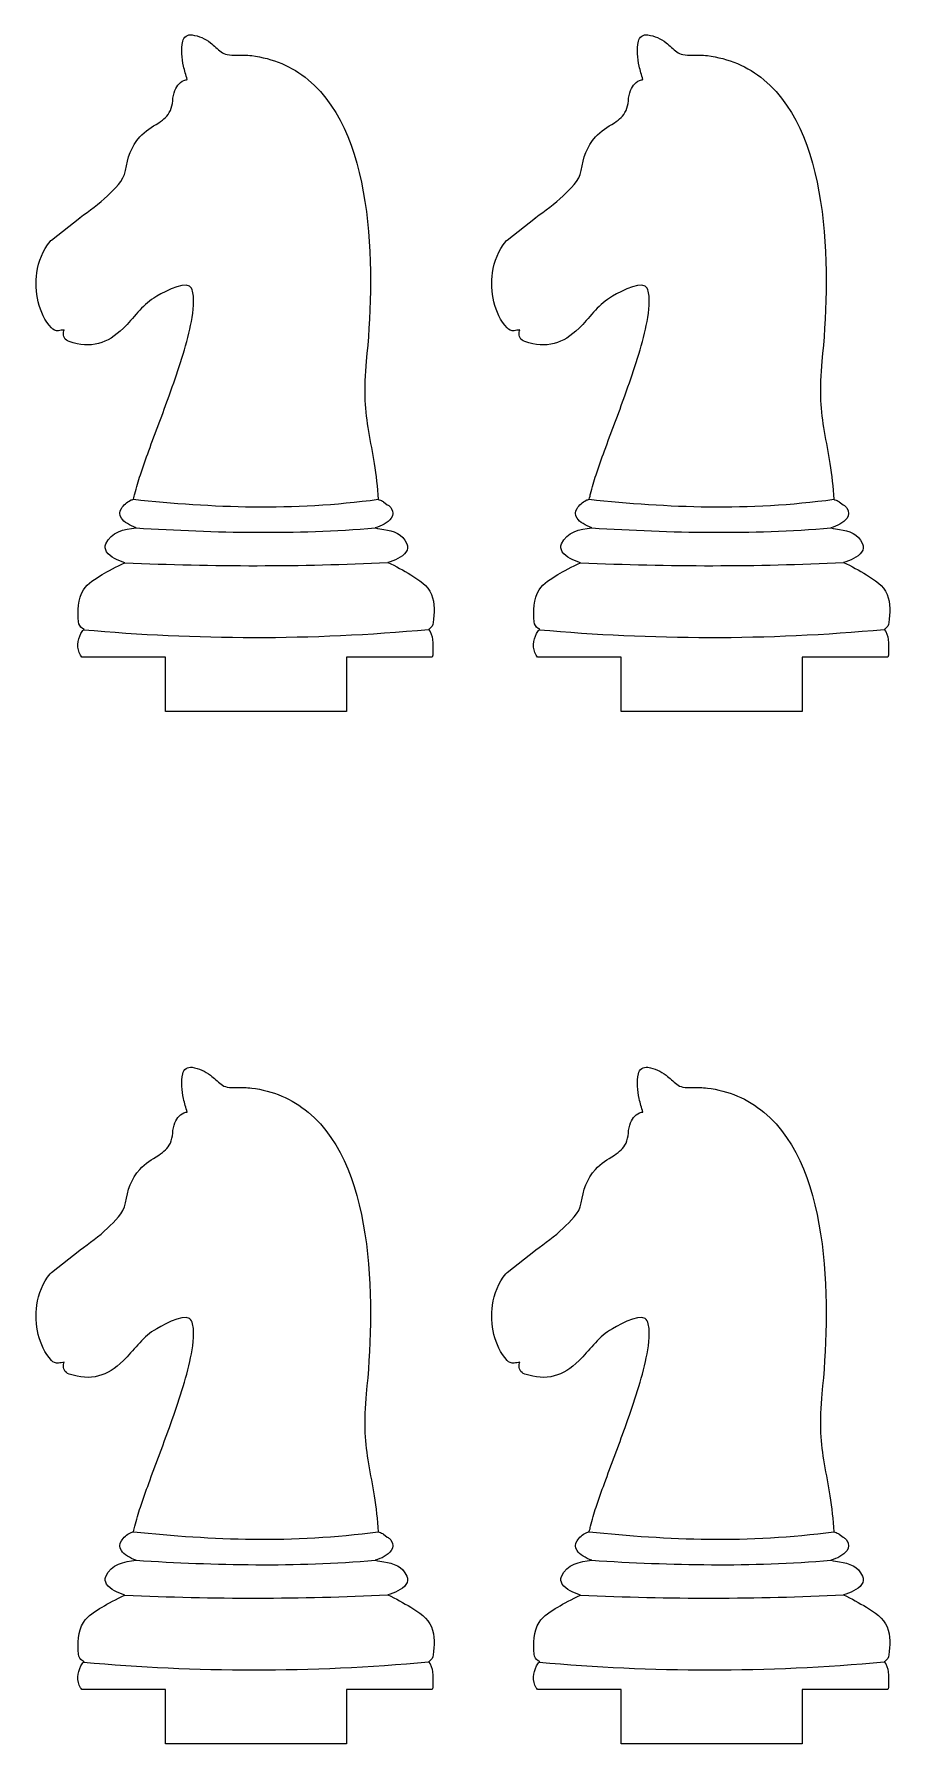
# Model space of a CAD drawing. Header units: millimetres. Extents: x 1411 to 2294, y -163 to 58.
# Drawn here: x 1521.2 to 1568.6, y -83.5 to 10.9 of the extents above; entities that cross this region are included whole.
import ezdxf

# ---------------------------------------------------------------- set-up
doc = ezdxf.new("R2010")
doc.units = ezdxf.units.MM
doc.header["$MEASUREMENT"] = 0
doc.layers.add('layer 1', color=7, linetype='Continuous')

msp = doc.modelspace()

# ---------------------------------------------------------------- linework, layer by layer
at = {"layer": 'layer 1', "color": 250, "lineweight": 9}
for points in [[(1543.226, -23.4816), (1543.2557, -23.4201), (1543.2715, -23.3512), (1543.2714, -23.2778), (1543.2714, -23.2778), (1543.2708, -23.0266), (1543.2756, -22.7572), (1543.2461, -22.5081), (1543.2461, -22.5081), (1543.2217, -22.3012), (1543.166, -22.1022), (1543.029, -21.9494), (1543.029, -21.9494), (1543.0458, -21.939), (1543.0625, -21.9286), (1543.0788, -21.9181), (1543.0788, -21.9181), (1543.202, -21.8389), (1543.2748, -21.719), (1543.288, -21.5731), (1543.288, -21.5731), (1543.3335, -21.0725), (1543.3935, -20.4995), (1543.1885, -20.0262), (1543.1885, -20.0262), (1542.972, -19.5263), (1542.4991, -19.2073), (1542.0469, -18.9389), (1542.0469, -18.9389), (1541.6468, -18.7014), (1541.2202, -18.4528), (1540.7749, -18.2568), (1540.7749, -18.2568), (1541.1388, -18.1461), (1541.564, -17.974), (1541.7799, -17.6825), (1541.7799, -17.6825), (1541.8819, -17.5446), (1541.8998, -17.3746), (1541.8287, -17.2184), (1541.8287, -17.2184), (1541.5772, -16.6666), (1541.1046, -16.5064), (1540.5495, -16.4278), (1540.5495, -16.4278), (1540.4381, -16.412), (1540.2265, -16.3913), (1540.08, -16.345), (1540.08, -16.345), (1540.409, -16.2382), (1540.7797, -16.0758), (1540.9704, -15.8073), (1540.9704, -15.8073), (1541.0857, -15.6449), (1541.0853, -15.4366), (1540.9704, -15.2753), (1540.9704, -15.2753), (1540.967, -15.2702), (1540.9638, -15.265), (1540.9605, -15.2599), (1540.9605, -15.2599), (1540.9434, -15.2337), (1540.9255, -15.2087), (1540.9051, -15.185), (1540.9051, -15.185), (1540.8608, -15.1336), (1540.8077, -15.0924), (1540.7492, -15.0634), (1540.7492, -15.0634), (1540.7492, -15.0634), (1540.5372, -14.9053), (1540.5372, -14.9053), (1540.5372, -14.9053), (1540.5193, -14.8919), (1540.5032, -14.8816), (1540.4836, -14.8709), (1540.4836, -14.8709), (1540.4042, -14.8273), (1540.3235, -14.795), (1540.2432, -14.7639), (1540.2432, -14.7639), (1540.1988, -14.0998), (1540.1241, -13.4423), (1540.0201, -12.7835), (1540.0201, -12.7835), (1539.9268, -12.1923), (1539.8105, -11.6058), (1539.7107, -11.0159), (1539.7107, -11.0159), (1539.6147, -10.448), (1539.5415, -9.8853), (1539.513, -9.3096), (1539.513, -9.3096), (1539.477, -8.5852), (1539.5088, -7.8621), (1539.5814, -7.1411), (1539.5814, -7.1411), (1540.0367, -2.6113), (1540.215, 5.2258), (1536.3738, 8.4119), (1536.3738, 8.4119), (1535.4688, 9.1627), (1534.4131, 9.5948), (1533.2496, 9.7447), (1533.2496, 9.7447), (1532.9713, 9.7805), (1532.7032, 9.7812), (1532.4238, 9.7766), (1532.4238, 9.7766), (1532.2521, 9.7738), (1532.0586, 9.7669), (1531.8899, 9.8009), (1531.8899, 9.8009), (1531.7656, 9.8259), (1531.6644, 9.8732), (1531.564, 9.9508), (1531.564, 9.9508), (1531.36, 10.1083), (1531.1789, 10.2926), (1530.975, 10.4503), (1530.975, 10.4503), (1530.6629, 10.6917), (1530.3456, 10.831), (1529.9544, 10.8917), (1529.9544, 10.8917), (1529.7151, 10.9289), (1529.4887, 10.7749), (1529.4355, 10.5386), (1529.4355, 10.5386), (1529.333, 10.083), (1529.3844, 9.6096), (1529.4842, 9.1584), (1529.4842, 9.1584), (1529.5393, 8.9092), (1529.6125, 8.6653), (1529.6822, 8.4209), (1529.6822, 8.4209), (1529.6582, 8.4185), (1529.6332, 8.4147), (1529.6066, 8.409), (1529.6066, 8.409), (1529.2957, 8.3422), (1529.1282, 8.0987), (1529.007, 7.8261), (1529.007, 7.8261), (1528.8455, 7.463), (1528.9182, 7.0319), (1528.7568, 6.7074), (1528.7568, 6.7074), (1528.6039, 6.4001), (1528.3961, 6.2234), (1528.1136, 6.0402), (1528.1136, 6.0402), (1527.7248, 5.788), (1527.3814, 5.6049), (1527.0612, 5.252), (1527.0612, 5.252), (1526.5955, 4.7386), (1526.383, 4.079), (1526.2753, 3.4061), (1526.2753, 3.4061), (1526.1773, 2.794), (1525.6894, 2.4065), (1525.2727, 1.9988), (1525.2727, 1.9988), (1524.8297, 1.5651), (1524.2654, 1.1673), (1523.7625, 0.8021), (1523.7625, 0.8021), (1523.7576, 0.7985), (1523.7534, 0.7954), (1523.7487, 0.7916), (1523.7487, 0.7916), (1523.7487, 0.7916), (1522.1789, -0.4411), (1522.1789, -0.4411), (1522.1789, -0.4411), (1522.1498, -0.464), (1522.1273, -0.4863), (1522.1041, -0.5152), (1522.1041, -0.5152), (1521.7055, -1.0126), (1521.4685, -1.6194), (1521.3765, -2.2475), (1521.3765, -2.2475), (1521.2249, -3.2829), (1521.4622, -4.5049), (1522.1743, -5.3013), (1522.1743, -5.3013), (1522.2766, -5.4157), (1522.4152, -5.4686), (1522.5676, -5.4517), (1522.5676, -5.4517), (1522.6734, -5.4399), (1522.7762, -5.4219), (1522.8783, -5.3973), (1522.8783, -5.3973), (1522.868, -5.4372), (1522.8583, -5.4795), (1522.8489, -5.5252), (1522.8489, -5.5252), (1522.8014, -5.7547), (1522.9318, -5.9807), (1523.1543, -6.0544), (1523.1543, -6.0544), (1524.3662, -6.4562), (1525.2668, -6.1863), (1526.1548, -5.315), (1526.1548, -5.315), (1526.7067, -4.7734), (1527.1762, -4.0588), (1527.8437, -3.6485), (1527.8437, -3.6485), (1528.1685, -3.4489), (1529.4205, -2.715), (1529.8204, -2.992), (1529.8204, -2.992), (1529.9806, -3.1031), (1530.0229, -3.433), (1530.0347, -3.6069), (1530.0347, -3.6069), (1530.0723, -4.1624), (1529.9491, -4.8242), (1529.8278, -5.3643), (1529.8278, -5.3643), (1529.5529, -6.5881), (1529.1266, -7.822), (1528.703, -9.0022), (1528.703, -9.0022), (1528.3314, -10.0371), (1527.938, -11.0636), (1527.5597, -12.0959), (1527.5597, -12.0959), (1527.4001, -12.5316), (1527.2427, -12.969), (1527.0974, -13.4097), (1527.0974, -13.4097), (1526.9836, -13.7547), (1526.8727, -14.1092), (1526.793, -14.4638), (1526.793, -14.4638), (1526.7777, -14.5318), (1526.7506, -14.6609), (1526.7196, -14.7665), (1526.7196, -14.7665), (1526.6639, -14.7759), (1526.6081, -14.7927), (1526.544, -14.8215), (1526.544, -14.8215), (1526.3373, -14.9144), (1526.1774, -15.0922), (1526.0474, -15.2728), (1526.0474, -15.2728), (1525.9309, -15.4346), (1525.9298, -15.6429), (1526.0447, -15.806), (1526.0447, -15.806), (1526.2058, -16.0346), (1526.5075, -16.2096), (1526.8632, -16.3445), (1526.8632, -16.3445), (1526.1969, -16.4013), (1525.4645, -16.5676), (1525.1887, -17.233), (1525.1887, -17.233), (1525.1285, -17.3783), (1525.143, -17.5306), (1525.2295, -17.6619), (1525.2295, -17.6619), (1525.4353, -17.974), (1525.8702, -18.1529), (1526.2397, -18.2663), (1526.2397, -18.2663), (1525.765, -18.4784), (1525.2993, -18.7387), (1524.9877, -18.9263), (1524.9877, -18.9263), (1524.6118, -19.1527), (1524.1902, -19.3972), (1523.9448, -19.7722), (1523.9448, -19.7722), (1523.6183, -20.2712), (1523.647, -20.9543), (1523.6759, -21.5258), (1523.6759, -21.5258), (1523.684, -21.6862), (1523.766, -21.8203), (1523.9052, -21.9007), (1523.9052, -21.9007), (1523.9315, -21.9159), (1523.9583, -21.9309), (1523.9855, -21.9457), (1523.9855, -21.9457), (1523.977, -21.9534), (1523.9687, -21.9612), (1523.9606, -21.9693), (1523.9606, -21.9693), (1523.8978, -22.031), (1523.8466, -22.1028), (1523.8084, -22.182), (1523.8084, -22.182), (1523.6218, -22.5682), (1523.5633, -22.9964), (1523.7896, -23.3808), (1523.7896, -23.3808), (1523.8103, -23.4159), (1523.8327, -23.4496), (1523.8566, -23.4816), (1523.8566, -23.4816), (1523.8566, -23.4816), (1528.4831, -23.4816), (1528.4831, -23.4816), (1528.4831, -23.4816), (1528.4831, -23.4816), (1528.4831, -26.4816), (1528.4831, -26.4816), (1528.4831, -26.4816), (1528.4831, -26.4816), (1538.4831, -26.4816), (1538.4831, -26.4816), (1538.4831, -26.4816), (1538.4831, -26.4816), (1538.4831, -23.4816), (1538.4831, -23.4816), (1538.4831, -23.4816), (1538.4831, -23.4816), (1543.226, -23.4816), (1543.226, -23.4816)], [(1568.4176, -23.4816), (1568.4473, -23.4201), (1568.4631, -23.3512), (1568.463, -23.2778), (1568.463, -23.2778), (1568.4624, -23.0266), (1568.4672, -22.7572), (1568.4377, -22.5081), (1568.4377, -22.5081), (1568.4133, -22.3012), (1568.3576, -22.1022), (1568.2206, -21.9494), (1568.2206, -21.9494), (1568.2374, -21.939), (1568.2541, -21.9286), (1568.2704, -21.9181), (1568.2704, -21.9181), (1568.3936, -21.8389), (1568.4664, -21.719), (1568.4796, -21.5731), (1568.4796, -21.5731), (1568.5251, -21.0725), (1568.5851, -20.4995), (1568.3801, -20.0262), (1568.3801, -20.0262), (1568.1636, -19.5263), (1567.6907, -19.2073), (1567.2385, -18.9389), (1567.2385, -18.9389), (1566.8384, -18.7014), (1566.4118, -18.4528), (1565.9665, -18.2568), (1565.9665, -18.2568), (1566.3304, -18.1461), (1566.7556, -17.974), (1566.9715, -17.6825), (1566.9715, -17.6825), (1567.0735, -17.5446), (1567.0914, -17.3746), (1567.0203, -17.2184), (1567.0203, -17.2184), (1566.7688, -16.6666), (1566.2962, -16.5064), (1565.7411, -16.4278), (1565.7411, -16.4278), (1565.6297, -16.412), (1565.4181, -16.3913), (1565.2716, -16.345), (1565.2716, -16.345), (1565.6006, -16.2382), (1565.9713, -16.0758), (1566.162, -15.8073), (1566.162, -15.8073), (1566.2773, -15.6449), (1566.2769, -15.4366), (1566.162, -15.2753), (1566.162, -15.2753), (1566.1586, -15.2702), (1566.1554, -15.265), (1566.1521, -15.2599), (1566.1521, -15.2599), (1566.135, -15.2337), (1566.1171, -15.2087), (1566.0967, -15.185), (1566.0967, -15.185), (1566.0524, -15.1336), (1565.9993, -15.0924), (1565.9408, -15.0634), (1565.9408, -15.0634), (1565.9408, -15.0634), (1565.7288, -14.9053), (1565.7288, -14.9053), (1565.7288, -14.9053), (1565.7109, -14.8919), (1565.6948, -14.8816), (1565.6752, -14.8709), (1565.6752, -14.8709), (1565.5958, -14.8273), (1565.5151, -14.795), (1565.4348, -14.7639), (1565.4348, -14.7639), (1565.3904, -14.0998), (1565.3157, -13.4423), (1565.2117, -12.7835), (1565.2117, -12.7835), (1565.1184, -12.1923), (1565.0021, -11.6058), (1564.9023, -11.0159), (1564.9023, -11.0159), (1564.8063, -10.448), (1564.7331, -9.8853), (1564.7046, -9.3096), (1564.7046, -9.3096), (1564.6686, -8.5852), (1564.7004, -7.8621), (1564.773, -7.1411), (1564.773, -7.1411), (1565.2283, -2.6113), (1565.4066, 5.2258), (1561.5654, 8.4119), (1561.5654, 8.4119), (1560.6604, 9.1627), (1559.6047, 9.5948), (1558.4412, 9.7447), (1558.4412, 9.7447), (1558.1629, 9.7805), (1557.8948, 9.7812), (1557.6154, 9.7766), (1557.6154, 9.7766), (1557.4437, 9.7738), (1557.2502, 9.7669), (1557.0815, 9.8009), (1557.0815, 9.8009), (1556.9572, 9.8259), (1556.856, 9.8732), (1556.7556, 9.9508), (1556.7556, 9.9508), (1556.5516, 10.1083), (1556.3705, 10.2926), (1556.1666, 10.4503), (1556.1666, 10.4503), (1555.8545, 10.6917), (1555.5372, 10.831), (1555.146, 10.8917), (1555.146, 10.8917), (1554.9067, 10.9289), (1554.6803, 10.7749), (1554.6271, 10.5386), (1554.6271, 10.5386), (1554.5246, 10.083), (1554.576, 9.6096), (1554.6758, 9.1584), (1554.6758, 9.1584), (1554.7309, 8.9092), (1554.8041, 8.6653), (1554.8738, 8.4209), (1554.8738, 8.4209), (1554.8498, 8.4185), (1554.8248, 8.4147), (1554.7982, 8.409), (1554.7982, 8.409), (1554.4873, 8.3422), (1554.3198, 8.0987), (1554.1986, 7.8261), (1554.1986, 7.8261), (1554.0371, 7.463), (1554.1098, 7.0319), (1553.9484, 6.7074), (1553.9484, 6.7074), (1553.7955, 6.4001), (1553.5877, 6.2234), (1553.3052, 6.0402), (1553.3052, 6.0402), (1552.9164, 5.788), (1552.573, 5.6049), (1552.2528, 5.252), (1552.2528, 5.252), (1551.7871, 4.7386), (1551.5746, 4.079), (1551.4669, 3.4061), (1551.4669, 3.4061), (1551.3689, 2.794), (1550.881, 2.4065), (1550.4643, 1.9988), (1550.4643, 1.9988), (1550.0213, 1.5651), (1549.457, 1.1673), (1548.9541, 0.8021), (1548.9541, 0.8021), (1548.9492, 0.7985), (1548.945, 0.7954), (1548.9403, 0.7916), (1548.9403, 0.7916), (1548.9403, 0.7916), (1547.3705, -0.4411), (1547.3705, -0.4411), (1547.3705, -0.4411), (1547.3414, -0.464), (1547.3189, -0.4863), (1547.2957, -0.5152), (1547.2957, -0.5152), (1546.8971, -1.0126), (1546.6601, -1.6194), (1546.5681, -2.2475), (1546.5681, -2.2475), (1546.4165, -3.2829), (1546.6538, -4.5049), (1547.3659, -5.3013), (1547.3659, -5.3013), (1547.4682, -5.4157), (1547.6068, -5.4686), (1547.7592, -5.4517), (1547.7592, -5.4517), (1547.865, -5.4399), (1547.9678, -5.4219), (1548.0699, -5.3973), (1548.0699, -5.3973), (1548.0596, -5.4372), (1548.0499, -5.4795), (1548.0405, -5.5252), (1548.0405, -5.5252), (1547.993, -5.7547), (1548.1234, -5.9807), (1548.3459, -6.0544), (1548.3459, -6.0544), (1549.5578, -6.4562), (1550.4584, -6.1863), (1551.3464, -5.315), (1551.3464, -5.315), (1551.8983, -4.7734), (1552.3678, -4.0588), (1553.0353, -3.6485), (1553.0353, -3.6485), (1553.3601, -3.4489), (1554.6121, -2.715), (1555.012, -2.992), (1555.012, -2.992), (1555.1722, -3.1031), (1555.2145, -3.433), (1555.2263, -3.6069), (1555.2263, -3.6069), (1555.2639, -4.1624), (1555.1407, -4.8242), (1555.0194, -5.3643), (1555.0194, -5.3643), (1554.7445, -6.5881), (1554.3182, -7.822), (1553.8946, -9.0022), (1553.8946, -9.0022), (1553.523, -10.0371), (1553.1296, -11.0636), (1552.7513, -12.0959), (1552.7513, -12.0959), (1552.5917, -12.5316), (1552.4343, -12.969), (1552.289, -13.4097), (1552.289, -13.4097), (1552.1752, -13.7547), (1552.0643, -14.1092), (1551.9846, -14.4638), (1551.9846, -14.4638), (1551.9693, -14.5318), (1551.9422, -14.6609), (1551.9112, -14.7665), (1551.9112, -14.7665), (1551.8555, -14.7759), (1551.7997, -14.7927), (1551.7356, -14.8215), (1551.7356, -14.8215), (1551.5289, -14.9144), (1551.369, -15.0922), (1551.239, -15.2728), (1551.239, -15.2728), (1551.1225, -15.4346), (1551.1214, -15.6429), (1551.2363, -15.806), (1551.2363, -15.806), (1551.3974, -16.0346), (1551.6991, -16.2096), (1552.0548, -16.3445), (1552.0548, -16.3445), (1551.3885, -16.4013), (1550.6561, -16.5676), (1550.3803, -17.233), (1550.3803, -17.233), (1550.3201, -17.3783), (1550.3346, -17.5306), (1550.4211, -17.6619), (1550.4211, -17.6619), (1550.6269, -17.974), (1551.0618, -18.1529), (1551.4313, -18.2663), (1551.4313, -18.2663), (1550.9566, -18.4784), (1550.4909, -18.7387), (1550.1793, -18.9263), (1550.1793, -18.9263), (1549.8034, -19.1527), (1549.3818, -19.3972), (1549.1364, -19.7722), (1549.1364, -19.7722), (1548.8099, -20.2712), (1548.8386, -20.9543), (1548.8675, -21.5258), (1548.8675, -21.5258), (1548.8756, -21.6862), (1548.9576, -21.8203), (1549.0968, -21.9007), (1549.0968, -21.9007), (1549.1231, -21.9159), (1549.1499, -21.9309), (1549.1771, -21.9457), (1549.1771, -21.9457), (1549.1686, -21.9534), (1549.1603, -21.9612), (1549.1522, -21.9693), (1549.1522, -21.9693), (1549.0894, -22.031), (1549.0382, -22.1028), (1549, -22.182), (1549, -22.182), (1548.8134, -22.5682), (1548.7549, -22.9964), (1548.9812, -23.3808), (1548.9812, -23.3808), (1549.0019, -23.4159), (1549.0243, -23.4496), (1549.0482, -23.4816), (1549.0482, -23.4816), (1549.0482, -23.4816), (1553.6747, -23.4816), (1553.6747, -23.4816), (1553.6747, -23.4816), (1553.6747, -23.4816), (1553.6747, -26.4816), (1553.6747, -26.4816), (1553.6747, -26.4816), (1553.6747, -26.4816), (1563.6747, -26.4816), (1563.6747, -26.4816), (1563.6747, -26.4816), (1563.6747, -26.4816), (1563.6747, -23.4816), (1563.6747, -23.4816), (1563.6747, -23.4816), (1563.6747, -23.4816), (1568.4176, -23.4816), (1568.4176, -23.4816)], [(1543.226, -80.5155), (1543.2557, -80.454), (1543.2715, -80.3851), (1543.2714, -80.3117), (1543.2714, -80.3117), (1543.2708, -80.0605), (1543.2756, -79.7911), (1543.2461, -79.542), (1543.2461, -79.542), (1543.2217, -79.3351), (1543.166, -79.1361), (1543.029, -78.9833), (1543.029, -78.9833), (1543.0458, -78.9729), (1543.0625, -78.9625), (1543.0788, -78.952), (1543.0788, -78.952), (1543.202, -78.8728), (1543.2748, -78.7529), (1543.288, -78.607), (1543.288, -78.607), (1543.3335, -78.1064), (1543.3935, -77.5334), (1543.1885, -77.0601), (1543.1885, -77.0601), (1542.972, -76.5602), (1542.4991, -76.2412), (1542.0469, -75.9728), (1542.0469, -75.9728), (1541.6468, -75.7353), (1541.2202, -75.4867), (1540.7749, -75.2907), (1540.7749, -75.2907), (1541.1388, -75.18), (1541.564, -75.0079), (1541.7799, -74.7164), (1541.7799, -74.7164), (1541.8819, -74.5785), (1541.8998, -74.4085), (1541.8287, -74.2523), (1541.8287, -74.2523), (1541.5772, -73.7005), (1541.1046, -73.5403), (1540.5495, -73.4617), (1540.5495, -73.4617), (1540.4381, -73.4459), (1540.2265, -73.4252), (1540.08, -73.3789), (1540.08, -73.3789), (1540.409, -73.2721), (1540.7797, -73.1097), (1540.9704, -72.8412), (1540.9704, -72.8412), (1541.0857, -72.6788), (1541.0853, -72.4705), (1540.9704, -72.3092), (1540.9704, -72.3092), (1540.967, -72.3041), (1540.9638, -72.2989), (1540.9605, -72.2938), (1540.9605, -72.2938), (1540.9434, -72.2676), (1540.9255, -72.2426), (1540.9051, -72.2189), (1540.9051, -72.2189), (1540.8608, -72.1675), (1540.8077, -72.1263), (1540.7492, -72.0973), (1540.7492, -72.0973), (1540.7492, -72.0973), (1540.5372, -71.9392), (1540.5372, -71.9392), (1540.5372, -71.9392), (1540.5193, -71.9258), (1540.5032, -71.9155), (1540.4836, -71.9048), (1540.4836, -71.9048), (1540.4042, -71.8612), (1540.3235, -71.8289), (1540.2432, -71.7978), (1540.2432, -71.7978), (1540.1988, -71.1337), (1540.1241, -70.4762), (1540.0201, -69.8174), (1540.0201, -69.8174), (1539.9268, -69.2262), (1539.8105, -68.6397), (1539.7107, -68.0498), (1539.7107, -68.0498), (1539.6147, -67.4819), (1539.5415, -66.9192), (1539.513, -66.3435), (1539.513, -66.3435), (1539.477, -65.6191), (1539.5088, -64.896), (1539.5814, -64.175), (1539.5814, -64.175), (1540.0367, -59.6452), (1540.215, -51.8081), (1536.3738, -48.622), (1536.3738, -48.622), (1535.4688, -47.8712), (1534.4131, -47.4391), (1533.2496, -47.2892), (1533.2496, -47.2892), (1532.9713, -47.2534), (1532.7032, -47.2527), (1532.4238, -47.2573), (1532.4238, -47.2573), (1532.2521, -47.2601), (1532.0586, -47.267), (1531.8899, -47.233), (1531.8899, -47.233), (1531.7656, -47.208), (1531.6644, -47.1607), (1531.564, -47.0831), (1531.564, -47.0831), (1531.36, -46.9256), (1531.1789, -46.7413), (1530.975, -46.5836), (1530.975, -46.5836), (1530.6629, -46.3422), (1530.3456, -46.2029), (1529.9544, -46.1422), (1529.9544, -46.1422), (1529.7151, -46.105), (1529.4887, -46.259), (1529.4355, -46.4953), (1529.4355, -46.4953), (1529.333, -46.9509), (1529.3844, -47.4243), (1529.4842, -47.8755), (1529.4842, -47.8755), (1529.5393, -48.1247), (1529.6125, -48.3686), (1529.6822, -48.613), (1529.6822, -48.613), (1529.6582, -48.6154), (1529.6332, -48.6192), (1529.6066, -48.6249), (1529.6066, -48.6249), (1529.2957, -48.6917), (1529.1282, -48.9352), (1529.007, -49.2078), (1529.007, -49.2078), (1528.8455, -49.5709), (1528.9182, -50.002), (1528.7568, -50.3265), (1528.7568, -50.3265), (1528.6039, -50.6338), (1528.3961, -50.8105), (1528.1136, -50.9937), (1528.1136, -50.9937), (1527.7248, -51.2459), (1527.3814, -51.429), (1527.0612, -51.7819), (1527.0612, -51.7819), (1526.5955, -52.2953), (1526.383, -52.9549), (1526.2753, -53.6278), (1526.2753, -53.6278), (1526.1773, -54.2399), (1525.6894, -54.6274), (1525.2727, -55.0351), (1525.2727, -55.0351), (1524.8297, -55.4688), (1524.2654, -55.8666), (1523.7625, -56.2318), (1523.7625, -56.2318), (1523.7576, -56.2354), (1523.7534, -56.2385), (1523.7487, -56.2423), (1523.7487, -56.2423), (1523.7487, -56.2423), (1522.1789, -57.475), (1522.1789, -57.475), (1522.1789, -57.475), (1522.1498, -57.4979), (1522.1273, -57.5202), (1522.1041, -57.5491), (1522.1041, -57.5491), (1521.7055, -58.0465), (1521.4685, -58.6533), (1521.3765, -59.2814), (1521.3765, -59.2814), (1521.2249, -60.3168), (1521.4622, -61.5388), (1522.1743, -62.3352), (1522.1743, -62.3352), (1522.2766, -62.4496), (1522.4152, -62.5025), (1522.5676, -62.4856), (1522.5676, -62.4856), (1522.6734, -62.4738), (1522.7762, -62.4558), (1522.8783, -62.4312), (1522.8783, -62.4312), (1522.868, -62.4711), (1522.8583, -62.5134), (1522.8489, -62.5591), (1522.8489, -62.5591), (1522.8014, -62.7886), (1522.9318, -63.0146), (1523.1543, -63.0883), (1523.1543, -63.0883), (1524.3662, -63.4901), (1525.2668, -63.2202), (1526.1548, -62.3489), (1526.1548, -62.3489), (1526.7067, -61.8073), (1527.1762, -61.0927), (1527.8437, -60.6824), (1527.8437, -60.6824), (1528.1685, -60.4828), (1529.4205, -59.7489), (1529.8204, -60.0259), (1529.8204, -60.0259), (1529.9806, -60.137), (1530.0229, -60.4669), (1530.0347, -60.6408), (1530.0347, -60.6408), (1530.0723, -61.1963), (1529.9491, -61.8581), (1529.8278, -62.3982), (1529.8278, -62.3982), (1529.5529, -63.622), (1529.1266, -64.8559), (1528.703, -66.0361), (1528.703, -66.0361), (1528.3314, -67.071), (1527.938, -68.0975), (1527.5597, -69.1298), (1527.5597, -69.1298), (1527.4001, -69.5655), (1527.2427, -70.0029), (1527.0974, -70.4436), (1527.0974, -70.4436), (1526.9836, -70.7886), (1526.8727, -71.1431), (1526.793, -71.4977), (1526.793, -71.4977), (1526.7777, -71.5657), (1526.7506, -71.6948), (1526.7196, -71.8004), (1526.7196, -71.8004), (1526.6639, -71.8098), (1526.6081, -71.8266), (1526.544, -71.8554), (1526.544, -71.8554), (1526.3373, -71.9483), (1526.1774, -72.1261), (1526.0474, -72.3067), (1526.0474, -72.3067), (1525.9309, -72.4685), (1525.9298, -72.6768), (1526.0447, -72.8399), (1526.0447, -72.8399), (1526.2058, -73.0685), (1526.5075, -73.2435), (1526.8632, -73.3784), (1526.8632, -73.3784), (1526.1969, -73.4352), (1525.4645, -73.6015), (1525.1887, -74.2669), (1525.1887, -74.2669), (1525.1285, -74.4122), (1525.143, -74.5645), (1525.2295, -74.6958), (1525.2295, -74.6958), (1525.4353, -75.0079), (1525.8702, -75.1868), (1526.2397, -75.3002), (1526.2397, -75.3002), (1525.765, -75.5123), (1525.2993, -75.7726), (1524.9877, -75.9602), (1524.9877, -75.9602), (1524.6118, -76.1866), (1524.1902, -76.4311), (1523.9448, -76.8061), (1523.9448, -76.8061), (1523.6183, -77.3051), (1523.647, -77.9882), (1523.6759, -78.5597), (1523.6759, -78.5597), (1523.684, -78.7201), (1523.766, -78.8542), (1523.9052, -78.9346), (1523.9052, -78.9346), (1523.9315, -78.9498), (1523.9583, -78.9648), (1523.9855, -78.9796), (1523.9855, -78.9796), (1523.977, -78.9873), (1523.9687, -78.9951), (1523.9606, -79.0032), (1523.9606, -79.0032), (1523.8978, -79.0649), (1523.8466, -79.1367), (1523.8084, -79.2159), (1523.8084, -79.2159), (1523.6218, -79.6021), (1523.5633, -80.0303), (1523.7896, -80.4147), (1523.7896, -80.4147), (1523.8103, -80.4498), (1523.8327, -80.4835), (1523.8566, -80.5155), (1523.8566, -80.5155), (1523.8566, -80.5155), (1528.4831, -80.5155), (1528.4831, -80.5155), (1528.4831, -80.5155), (1528.4831, -80.5155), (1528.4831, -83.5155), (1528.4831, -83.5155), (1528.4831, -83.5155), (1528.4831, -83.5155), (1538.4831, -83.5155), (1538.4831, -83.5155), (1538.4831, -83.5155), (1538.4831, -83.5155), (1538.4831, -80.5155), (1538.4831, -80.5155), (1538.4831, -80.5155), (1538.4831, -80.5155), (1543.226, -80.5155), (1543.226, -80.5155)], [(1568.4176, -80.5155), (1568.4473, -80.454), (1568.4631, -80.3851), (1568.463, -80.3117), (1568.463, -80.3117), (1568.4624, -80.0605), (1568.4672, -79.7911), (1568.4377, -79.542), (1568.4377, -79.542), (1568.4133, -79.3351), (1568.3576, -79.1361), (1568.2206, -78.9833), (1568.2206, -78.9833), (1568.2374, -78.9729), (1568.2541, -78.9625), (1568.2704, -78.952), (1568.2704, -78.952), (1568.3936, -78.8728), (1568.4664, -78.7529), (1568.4796, -78.607), (1568.4796, -78.607), (1568.5251, -78.1064), (1568.5851, -77.5334), (1568.3801, -77.0601), (1568.3801, -77.0601), (1568.1636, -76.5602), (1567.6907, -76.2412), (1567.2385, -75.9728), (1567.2385, -75.9728), (1566.8384, -75.7353), (1566.4118, -75.4867), (1565.9665, -75.2907), (1565.9665, -75.2907), (1566.3304, -75.18), (1566.7556, -75.0079), (1566.9715, -74.7164), (1566.9715, -74.7164), (1567.0735, -74.5785), (1567.0914, -74.4085), (1567.0203, -74.2523), (1567.0203, -74.2523), (1566.7688, -73.7005), (1566.2962, -73.5403), (1565.7411, -73.4617), (1565.7411, -73.4617), (1565.6297, -73.4459), (1565.4181, -73.4252), (1565.2716, -73.3789), (1565.2716, -73.3789), (1565.6006, -73.2721), (1565.9713, -73.1097), (1566.162, -72.8412), (1566.162, -72.8412), (1566.2773, -72.6788), (1566.2769, -72.4705), (1566.162, -72.3092), (1566.162, -72.3092), (1566.1586, -72.3041), (1566.1554, -72.2989), (1566.1521, -72.2938), (1566.1521, -72.2938), (1566.135, -72.2676), (1566.1171, -72.2426), (1566.0967, -72.2189), (1566.0967, -72.2189), (1566.0524, -72.1675), (1565.9993, -72.1263), (1565.9408, -72.0973), (1565.9408, -72.0973), (1565.9408, -72.0973), (1565.7288, -71.9392), (1565.7288, -71.9392), (1565.7288, -71.9392), (1565.7109, -71.9258), (1565.6948, -71.9155), (1565.6752, -71.9048), (1565.6752, -71.9048), (1565.5958, -71.8612), (1565.5151, -71.8289), (1565.4348, -71.7978), (1565.4348, -71.7978), (1565.3904, -71.1337), (1565.3157, -70.4762), (1565.2117, -69.8174), (1565.2117, -69.8174), (1565.1184, -69.2262), (1565.0021, -68.6397), (1564.9023, -68.0498), (1564.9023, -68.0498), (1564.8063, -67.4819), (1564.7331, -66.9192), (1564.7046, -66.3435), (1564.7046, -66.3435), (1564.6686, -65.6191), (1564.7004, -64.896), (1564.773, -64.175), (1564.773, -64.175), (1565.2283, -59.6452), (1565.4066, -51.8081), (1561.5654, -48.622), (1561.5654, -48.622), (1560.6604, -47.8712), (1559.6047, -47.4391), (1558.4412, -47.2892), (1558.4412, -47.2892), (1558.1629, -47.2534), (1557.8948, -47.2527), (1557.6154, -47.2573), (1557.6154, -47.2573), (1557.4437, -47.2601), (1557.2502, -47.267), (1557.0815, -47.233), (1557.0815, -47.233), (1556.9572, -47.208), (1556.856, -47.1607), (1556.7556, -47.0831), (1556.7556, -47.0831), (1556.5516, -46.9256), (1556.3705, -46.7413), (1556.1666, -46.5836), (1556.1666, -46.5836), (1555.8545, -46.3422), (1555.5372, -46.2029), (1555.146, -46.1422), (1555.146, -46.1422), (1554.9067, -46.105), (1554.6803, -46.259), (1554.6271, -46.4953), (1554.6271, -46.4953), (1554.5246, -46.9509), (1554.576, -47.4243), (1554.6758, -47.8755), (1554.6758, -47.8755), (1554.7309, -48.1247), (1554.8041, -48.3686), (1554.8738, -48.613), (1554.8738, -48.613), (1554.8498, -48.6154), (1554.8248, -48.6192), (1554.7982, -48.6249), (1554.7982, -48.6249), (1554.4873, -48.6917), (1554.3198, -48.9352), (1554.1986, -49.2078), (1554.1986, -49.2078), (1554.0371, -49.5709), (1554.1098, -50.002), (1553.9484, -50.3265), (1553.9484, -50.3265), (1553.7955, -50.6338), (1553.5877, -50.8105), (1553.3052, -50.9937), (1553.3052, -50.9937), (1552.9164, -51.2459), (1552.573, -51.429), (1552.2528, -51.7819), (1552.2528, -51.7819), (1551.7871, -52.2953), (1551.5746, -52.9549), (1551.4669, -53.6278), (1551.4669, -53.6278), (1551.3689, -54.2399), (1550.881, -54.6274), (1550.4643, -55.0351), (1550.4643, -55.0351), (1550.0213, -55.4688), (1549.457, -55.8666), (1548.9541, -56.2318), (1548.9541, -56.2318), (1548.9492, -56.2354), (1548.945, -56.2385), (1548.9403, -56.2423), (1548.9403, -56.2423), (1548.9403, -56.2423), (1547.3705, -57.475), (1547.3705, -57.475), (1547.3705, -57.475), (1547.3414, -57.4979), (1547.3189, -57.5202), (1547.2957, -57.5491), (1547.2957, -57.5491), (1546.8971, -58.0465), (1546.6601, -58.6533), (1546.5681, -59.2814), (1546.5681, -59.2814), (1546.4165, -60.3168), (1546.6538, -61.5388), (1547.3659, -62.3352), (1547.3659, -62.3352), (1547.4682, -62.4496), (1547.6068, -62.5025), (1547.7592, -62.4856), (1547.7592, -62.4856), (1547.865, -62.4738), (1547.9678, -62.4558), (1548.0699, -62.4312), (1548.0699, -62.4312), (1548.0596, -62.4711), (1548.0499, -62.5134), (1548.0405, -62.5591), (1548.0405, -62.5591), (1547.993, -62.7886), (1548.1234, -63.0146), (1548.3459, -63.0883), (1548.3459, -63.0883), (1549.5578, -63.4901), (1550.4584, -63.2202), (1551.3464, -62.3489), (1551.3464, -62.3489), (1551.8983, -61.8073), (1552.3678, -61.0927), (1553.0353, -60.6824), (1553.0353, -60.6824), (1553.3601, -60.4828), (1554.6121, -59.7489), (1555.012, -60.0259), (1555.012, -60.0259), (1555.1722, -60.137), (1555.2145, -60.4669), (1555.2263, -60.6408), (1555.2263, -60.6408), (1555.2639, -61.1963), (1555.1407, -61.8581), (1555.0194, -62.3982), (1555.0194, -62.3982), (1554.7445, -63.622), (1554.3182, -64.8559), (1553.8946, -66.0361), (1553.8946, -66.0361), (1553.523, -67.071), (1553.1296, -68.0975), (1552.7513, -69.1298), (1552.7513, -69.1298), (1552.5917, -69.5655), (1552.4343, -70.0029), (1552.289, -70.4436), (1552.289, -70.4436), (1552.1752, -70.7886), (1552.0643, -71.1431), (1551.9846, -71.4977), (1551.9846, -71.4977), (1551.9693, -71.5657), (1551.9422, -71.6948), (1551.9112, -71.8004), (1551.9112, -71.8004), (1551.8555, -71.8098), (1551.7997, -71.8266), (1551.7356, -71.8554), (1551.7356, -71.8554), (1551.5289, -71.9483), (1551.369, -72.1261), (1551.239, -72.3067), (1551.239, -72.3067), (1551.1225, -72.4685), (1551.1214, -72.6768), (1551.2363, -72.8399), (1551.2363, -72.8399), (1551.3974, -73.0685), (1551.6991, -73.2435), (1552.0548, -73.3784), (1552.0548, -73.3784), (1551.3885, -73.4352), (1550.6561, -73.6015), (1550.3803, -74.2669), (1550.3803, -74.2669), (1550.3201, -74.4122), (1550.3346, -74.5645), (1550.4211, -74.6958), (1550.4211, -74.6958), (1550.6269, -75.0079), (1551.0618, -75.1868), (1551.4313, -75.3002), (1551.4313, -75.3002), (1550.9566, -75.5123), (1550.4909, -75.7726), (1550.1793, -75.9602), (1550.1793, -75.9602), (1549.8034, -76.1866), (1549.3818, -76.4311), (1549.1364, -76.8061), (1549.1364, -76.8061), (1548.8099, -77.3051), (1548.8386, -77.9882), (1548.8675, -78.5597), (1548.8675, -78.5597), (1548.8756, -78.7201), (1548.9576, -78.8542), (1549.0968, -78.9346), (1549.0968, -78.9346), (1549.1231, -78.9498), (1549.1499, -78.9648), (1549.1771, -78.9796), (1549.1771, -78.9796), (1549.1686, -78.9873), (1549.1603, -78.9951), (1549.1522, -79.0032), (1549.1522, -79.0032), (1549.0894, -79.0649), (1549.0382, -79.1367), (1549, -79.2159), (1549, -79.2159), (1548.8134, -79.6021), (1548.7549, -80.0303), (1548.9812, -80.4147), (1548.9812, -80.4147), (1549.0019, -80.4498), (1549.0243, -80.4835), (1549.0482, -80.5155), (1549.0482, -80.5155), (1549.0482, -80.5155), (1553.6747, -80.5155), (1553.6747, -80.5155), (1553.6747, -80.5155), (1553.6747, -80.5155), (1553.6747, -83.5155), (1553.6747, -83.5155), (1553.6747, -83.5155), (1553.6747, -83.5155), (1563.6747, -83.5155), (1563.6747, -83.5155), (1563.6747, -83.5155), (1563.6747, -83.5155), (1563.6747, -80.5155), (1563.6747, -80.5155), (1563.6747, -80.5155), (1563.6747, -80.5155), (1568.4176, -80.5155), (1568.4176, -80.5155)]]:
    msp.add_open_spline(points, degree=3, knots=[0, 0, 0, 0, 0.0120482, 0.0120482, 0.0120482, 0.0120482, 0.0240964, 0.0240964, 0.0240964, 0.0240964, 0.0361446, 0.0361446, 0.0361446, 0.0361446, 0.0481928, 0.0481928, 0.0481928, 0.0481928, 0.060241, 0.060241, 0.060241, 0.060241, 0.0722892, 0.0722892, 0.0722892, 0.0722892, 0.0843373, 0.0843373, 0.0843373, 0.0843373, 0.0963855, 0.0963855, 0.0963855, 0.0963855, 0.1084337, 0.1084337, 0.1084337, 0.1084337, 0.1204819, 0.1204819, 0.1204819, 0.1204819, 0.1325301, 0.1325301, 0.1325301, 0.1325301, 0.1445783, 0.1445783, 0.1445783, 0.1445783, 0.1566265, 0.1566265, 0.1566265, 0.1566265, 0.1686747, 0.1686747, 0.1686747, 0.1686747, 0.1807229, 0.1807229, 0.1807229, 0.1807229, 0.1927711, 0.1927711, 0.1927711, 0.1927711, 0.2048193, 0.2048193, 0.2048193, 0.2048193, 0.2168675, 0.2168675, 0.2168675, 0.2168675, 0.2289157, 0.2289157, 0.2289157, 0.2289157, 0.2409639, 0.2409639, 0.2409639, 0.2409639, 0.253012, 0.253012, 0.253012, 0.253012, 0.2650602, 0.2650602, 0.2650602, 0.2650602, 0.2771084, 0.2771084, 0.2771084, 0.2771084, 0.2891566, 0.2891566, 0.2891566, 0.2891566, 0.3012048, 0.3012048, 0.3012048, 0.3012048, 0.313253, 0.313253, 0.313253, 0.313253, 0.3253012, 0.3253012, 0.3253012, 0.3253012, 0.3373494, 0.3373494, 0.3373494, 0.3373494, 0.3493976, 0.3493976, 0.3493976, 0.3493976, 0.3614458, 0.3614458, 0.3614458, 0.3614458, 0.373494, 0.373494, 0.373494, 0.373494, 0.3855422, 0.3855422, 0.3855422, 0.3855422, 0.3975904, 0.3975904, 0.3975904, 0.3975904, 0.4096386, 0.4096386, 0.4096386, 0.4096386, 0.4216867, 0.4216867, 0.4216867, 0.4216867, 0.4337349, 0.4337349, 0.4337349, 0.4337349, 0.4457831, 0.4457831, 0.4457831, 0.4457831, 0.4578313, 0.4578313, 0.4578313, 0.4578313, 0.4698795, 0.4698795, 0.4698795, 0.4698795, 0.4819277, 0.4819277, 0.4819277, 0.4819277, 0.4939759, 0.4939759, 0.4939759, 0.4939759, 0.5060241, 0.5060241, 0.5060241, 0.5060241, 0.5180723, 0.5180723, 0.5180723, 0.5180723, 0.5301205, 0.5301205, 0.5301205, 0.5301205, 0.5421687, 0.5421687, 0.5421687, 0.5421687, 0.5542169, 0.5542169, 0.5542169, 0.5542169, 0.5662651, 0.5662651, 0.5662651, 0.5662651, 0.5783133, 0.5783133, 0.5783133, 0.5783133, 0.5903614, 0.5903614, 0.5903614, 0.5903614, 0.6024096, 0.6024096, 0.6024096, 0.6024096, 0.6144578, 0.6144578, 0.6144578, 0.6144578, 0.626506, 0.626506, 0.626506, 0.626506, 0.6385542, 0.6385542, 0.6385542, 0.6385542, 0.6506024, 0.6506024, 0.6506024, 0.6506024, 0.6626506, 0.6626506, 0.6626506, 0.6626506, 0.6746988, 0.6746988, 0.6746988, 0.6746988, 0.686747, 0.686747, 0.686747, 0.686747, 0.6987952, 0.6987952, 0.6987952, 0.6987952, 0.7108434, 0.7108434, 0.7108434, 0.7108434, 0.7228916, 0.7228916, 0.7228916, 0.7228916, 0.7349398, 0.7349398, 0.7349398, 0.7349398, 0.746988, 0.746988, 0.746988, 0.746988, 0.7590361, 0.7590361, 0.7590361, 0.7590361, 0.7710843, 0.7710843, 0.7710843, 0.7710843, 0.7831325, 0.7831325, 0.7831325, 0.7831325, 0.7951807, 0.7951807, 0.7951807, 0.7951807, 0.8072289, 0.8072289, 0.8072289, 0.8072289, 0.8192771, 0.8192771, 0.8192771, 0.8192771, 0.8313253, 0.8313253, 0.8313253, 0.8313253, 0.8433735, 0.8433735, 0.8433735, 0.8433735, 0.8554217, 0.8554217, 0.8554217, 0.8554217, 0.8674699, 0.8674699, 0.8674699, 0.8674699, 0.8795181, 0.8795181, 0.8795181, 0.8795181, 0.8915663, 0.8915663, 0.8915663, 0.8915663, 0.9036145, 0.9036145, 0.9036145, 0.9036145, 0.9156627, 0.9156627, 0.9156627, 0.9156627, 0.9277108, 0.9277108, 0.9277108, 0.9277108, 0.939759, 0.939759, 0.939759, 0.939759, 0.9518072, 0.9518072, 0.9518072, 0.9518072, 0.9638554, 0.9638554, 0.9638554, 0.9638554, 0.9759036, 0.9759036, 0.9759036, 0.9759036, 1, 1, 1, 1], dxfattribs=at)
at = {"layer": 'layer 1', "color": 114, "lineweight": 9}
for points in [[(1526.7197, -14.7665), (1531.0667, -15.2213), (1535.5067, -15.4127), (1540.2432, -14.7639)], [(1551.9113, -14.7665), (1556.2583, -15.2213), (1560.6983, -15.4127), (1565.4348, -14.7639)], [(1526.8632, -16.3445), (1531.2689, -16.6191), (1535.6744, -16.7192), (1540.08, -16.3449)], [(1552.0548, -16.3445), (1556.4605, -16.6191), (1560.866, -16.7192), (1565.2716, -16.3449)], [(1526.2396, -18.2663), (1531.1369, -18.4905), (1535.9814, -18.4866), (1540.7749, -18.2568)], [(1551.4312, -18.2663), (1556.3285, -18.4905), (1561.173, -18.4866), (1565.9665, -18.2568)], [(1523.9605, -21.9693), (1530.1601, -22.5264), (1536.5051, -22.5596), (1543.029, -21.9493)], [(1549.1521, -21.9693), (1555.3517, -22.5264), (1561.6967, -22.5596), (1568.2206, -21.9493)], [(1526.7197, -71.8004), (1531.0667, -72.2552), (1535.5067, -72.4466), (1540.2432, -71.7978)], [(1551.9113, -71.8004), (1556.2583, -72.2552), (1560.6983, -72.4466), (1565.4348, -71.7978)], [(1526.8632, -73.3784), (1531.2689, -73.653), (1535.6744, -73.7531), (1540.08, -73.3788)], [(1552.0548, -73.3784), (1556.4605, -73.653), (1560.866, -73.7531), (1565.2716, -73.3788)], [(1526.2396, -75.3002), (1531.1369, -75.5244), (1535.9814, -75.5205), (1540.7749, -75.2907)], [(1551.4312, -75.3002), (1556.3285, -75.5244), (1561.173, -75.5205), (1565.9665, -75.2907)], [(1523.9605, -79.0032), (1530.1601, -79.5603), (1536.5051, -79.5935), (1543.029, -78.9832)], [(1549.1521, -79.0032), (1555.3517, -79.5603), (1561.6967, -79.5935), (1568.2206, -78.9832)]]:
    msp.add_open_spline(points, degree=3, dxfattribs=at)

doc.saveas('drawing.dxf')
